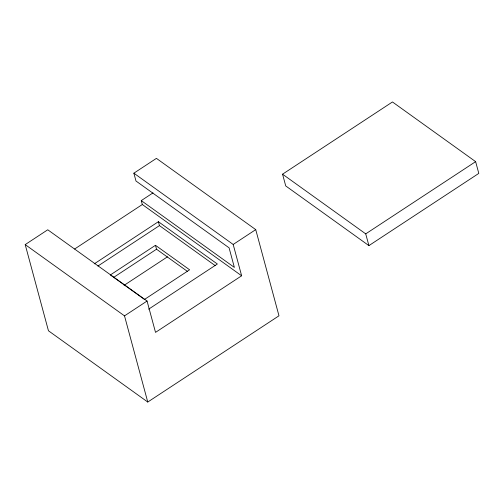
<?xml version="1.0" encoding="UTF-8"?>
<svg xmlns="http://www.w3.org/2000/svg" width="504" height="504" viewBox="0 0 504 504"><rect width="100%" height="100%" fill="white"/><g stroke="black" fill="none" stroke-linecap="round" stroke-linejoin="round"><path stroke-width="0.76" d="M25.2 244.604L47.754 229.78L147.067 301.046L155.522 332.382L241.637 275.789L233.182 244.453L133.869 173.187L156.423 158.363L255.736 229.629L278.983 315.8L147.76 402.041L48.453 330.775L25.2 244.604L124.513 315.869L147.76 402.041M241.637 275.789L142.323 204.523L141.265 200.605L153.008 192.887M74.617 249.02L142.323 204.523M94.229 263.863L158.395 221.691L217.363 264.008L148.617 309.185M97.908 266.055L159.453 225.609L215.246 265.646M155.465 245.297L110.357 274.945L144.497 299.439L189.605 269.798L155.465 245.297L156.523 249.215L187.501 271.442M113.375 277.572L156.523 249.215M282.555 174.182L392.459 101.959L475.631 161.645L478.8 173.395L368.903 245.618L285.73 185.932L282.555 174.182L365.728 233.869L368.903 245.618M124.072 285.346L167.492 256.807M124.513 315.869L147.067 301.046M233.182 244.453L255.736 229.629M365.728 233.869L475.631 161.645M141.265 200.605L234.373 267.416L229.087 247.829L135.986 181.018L133.869 173.187M158.395 221.691L159.453 225.609"/></g></svg>
